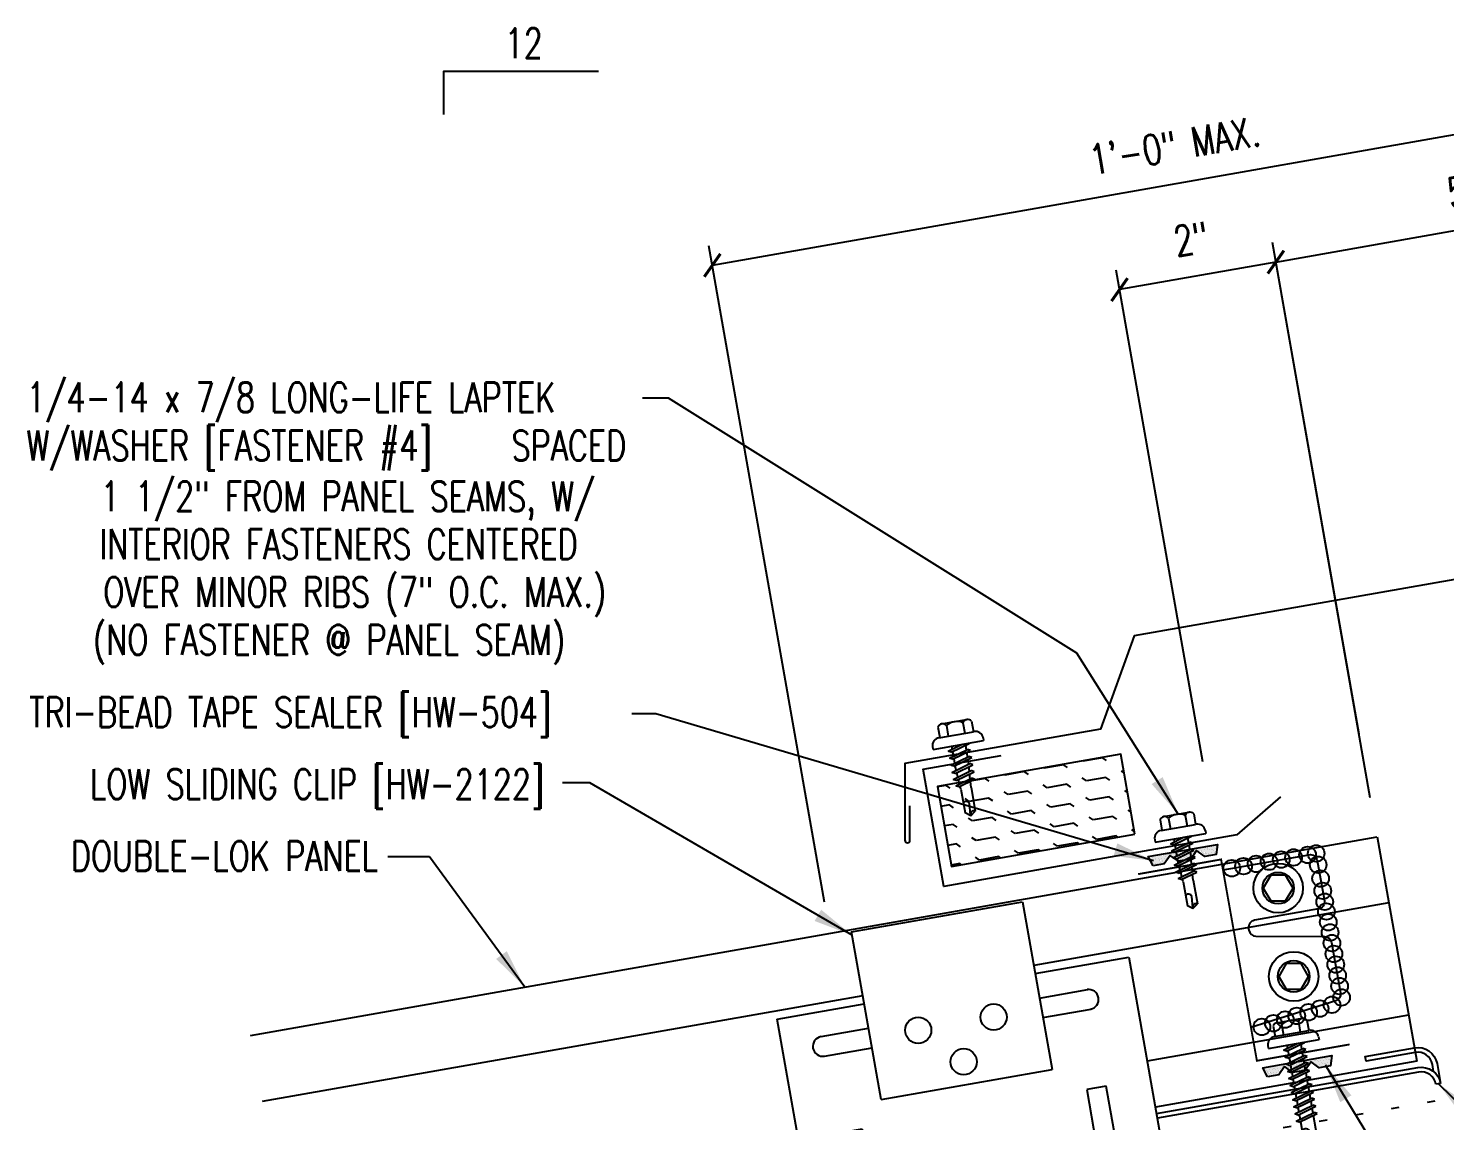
# Model space of a CAD drawing. Extents: x 0.5 to 45.3, y 10.2 to 35.8.
# Drawn here: x 0.45 to 18.3, y 22.07 to 35.84 of the extents above; entities that cross this region are included whole.
import ezdxf
from ezdxf.enums import TextEntityAlignment as Align

# ---------------------------------------------------------------- set-up
doc = ezdxf.new("R2010")
doc.units = 0
doc.header["$LTSCALE"] = 4
doc.header["$MEASUREMENT"] = 0
doc.linetypes.add('ACAD_ISO07W100', pattern=[3, 0, -3])
doc.layers.get('0').update_dxf_attribs({"linetype": 'CONTINUOUS'})
doc.layers.get('DEFPOINTS').update_dxf_attribs({"linetype": 'CONTINUOUS'})
for name, color, linetype in [('CLIP', 5, 'CONTINUOUS'), ('CLO', 3, 'CONTINUOUS'), ('DIM', 2, 'CONTINUOUS'), ('FASTENER', 9, 'CONTINUOUS'), ('HATCH', 8, 'CONTINUOUS'), ('MARK', 1, 'CONTINUOUS'), ('PANEL', 11, 'CONTINUOUS'), ('STLA', 10, 'CONTINUOUS'), ('TAPE', 8, 'CONTINUOUS'), ('TEXT', 2, 'CONTINUOUS'), ('THERMAL', 8, 'CONTINUOUS'), ('TRIM', 6, 'CONTINUOUS')]:
    doc.layers.add(name, color=color, linetype=linetype)
doc.styles.add('TEXT1', font='ROMANS.shx', dxfattribs={"width": 0.75, "height": 0.375})
doc.dimstyles.new('DETAIL', dxfattribs={"dimscale": 4, "dimtxt": 0.09375, "dimasz": 0.0625, "dimexe": 0.0625, "dimexo": 0.125, "dimgap": 0.0625, "dimtad": 1, "dimdec": 4, "dimzin": 3, "dimdsep": 46, "dimlunit": 4, "dimtxsty": 'TEXT1', "dimblk": 'ARCHTICK', "dimcen": 0.0625, "dimclrd": 7, "dimclre": 7, "dimclrt": 2, "dimadec": 0, "dimazin": 0, "dimtfac": 0.59375, "dimtdec": 4, "dimtmove": 0, "dimatfit": 3, "dimfxl": 0, "dimfrac": 2, "dimtolj": 1, "dimtzin": 3, "dimarcsym": 0})
doc.dimstyles.new('DETAIL$7', dxfattribs={"dimscale": 4, "dimtxt": 0.09375, "dimasz": 0.125, "dimexe": 0.0625, "dimexo": 0.125, "dimgap": 0.0625, "dimtad": 1, "dimdec": 4, "dimzin": 3, "dimdsep": 46, "dimlunit": 4, "dimtxsty": 'TEXT1', "dimblk": 'ARCHTICK', "dimcen": 0.0625, "dimclrd": 7, "dimclre": 7, "dimclrt": 2, "dimadec": 0, "dimazin": 0, "dimtfac": 1, "dimtdec": 4, "dimtmove": 0, "dimatfit": 3, "dimfxl": 0, "dimfrac": 2, "dimtolj": 1, "dimtzin": 3, "dimarcsym": 0})

# ---------------------------------------------------------------- blocks, each defined once
blk = doc.blocks.new('_ArchTick')
at = {"color": 0, "linetype": 'ByBlock', "const_width": 0.15}
blk.add_lwpolyline([(-0.5, -0.5), (0.5, 0.5)], dxfattribs=at)
blk = doc.blocks.new('*D7')
at = {"layer": 'DEFPOINTS', "color": 0}
for p in [(14.204, 32.546), (17.309, 26.452), (15.34, 26.105)]:
    blk.add_point(p, dxfattribs=at)
at = {"layer": 'DIM', "color": 7, "lineweight": -2}
for p, q in [((17.222, 26.944), (16.13, 33.139)), ((16.174, 32.893), (14.204, 32.546)), ((15.253, 26.597), (14.161, 32.792))]:
    blk.add_line(p, q, dxfattribs=at)
at = {"layer": 'DIM', "color": 7, "lineweight": -2, "xscale": 0.25, "yscale": 0.25, "zscale": 0.25}
for p, rotation in [((16.174, 32.893), 9.999999999999886), ((14.204, 32.546), 189.9999999999999)]:
    blk.add_blockref('_ArchTick', p, dxfattribs=dict(at, rotation=rotation))
at = {"layer": 'DIM', "color": 2, "insert": (15.107, 33.185), "char_height": 0.375, "attachment_point": 5, "rotation": 10, "style": 'TEXT1'}
blk.add_mtext('\\A1;2"', dxfattribs=at)
blk = doc.blocks.new('*D5')
at = {"layer": 'DEFPOINTS', "color": 0}
for p in [(20.89, 34.937), (10.574, 24.336), (22.804, 24.086)]:
    blk.add_point(p, dxfattribs=at)
at = {"layer": 'DIM', "color": 7, "lineweight": -2}
for p, q in [((22.717, 24.578), (20.847, 35.183)), ((9.073, 32.853), (20.89, 34.937)), ((10.488, 24.829), (9.029, 33.099))]:
    blk.add_line(p, q, dxfattribs=at)
at = {"layer": 'DIM', "color": 7, "lineweight": -2, "xscale": 0.25, "yscale": 0.25, "zscale": 0.25}
for p, rotation in [((20.89, 34.937), 10), ((9.073, 32.853), 190)]:
    blk.add_blockref('_ArchTick', p, dxfattribs=dict(at, rotation=rotation))
at = {"layer": 'DIM', "color": 2, "insert": (14.899, 34.361), "char_height": 0.375, "attachment_point": 5, "rotation": 10, "style": 'TEXT1'}
blk.add_mtext('\\A1;1\'-0" MAX.', dxfattribs=at)
blk = doc.blocks.new('*D6')
at = {"layer": 'DEFPOINTS', "color": 0}
for p in [(21.098, 33.761), (17.451, 25.651), (22.958, 23.208)]:
    blk.add_point(p, dxfattribs=at)
at = {"layer": 'DIM', "color": 7, "lineweight": -2}
for p, q in [((22.872, 23.7), (21.054, 34.008)), ((16.174, 32.893), (21.098, 33.761)), ((17.364, 26.143), (16.13, 33.139))]:
    blk.add_line(p, q, dxfattribs=at)
at = {"layer": 'DIM', "color": 7, "lineweight": -2, "xscale": 0.25, "yscale": 0.25, "zscale": 0.25}
for p, rotation in [((21.098, 33.761), 10), ((16.174, 32.893), 190)]:
    blk.add_blockref('_ArchTick', p, dxfattribs=dict(at, rotation=rotation))
at = {"layer": 'DIM', "color": 2, "insert": (18.553, 33.793), "char_height": 0.375, "attachment_point": 5, "rotation": 10, "style": 'TEXT1'}
blk.add_mtext('\\A1;5"', dxfattribs=at)
blk = doc.blocks.new('A$C40D92978')
at = {"layer": 'CLO', "const_width": 0.0239}
blk.add_lwpolyline([(2.668, 0.22), (1.499, 0.014), (1.048, 2.551), (0.002, 2.366)], dxfattribs=at)
at = {"layer": 'CLO'}
blk.add_lwpolyline([(1.074, 2.419), (2.155, 2.61, -0.414214), (2.26, 2.537), (2.349, 2.031, -0.414214), (2.276, 1.927), (1.468, 1.784, 0.414214), (1.395, 1.68), (1.399, 1.658, 0.362577), (1.487, 1.584), (2.353, 1.579, -0.362577), (2.441, 1.505), (2.554, 0.869, -0.377256), (2.492, 0.768), (1.424, 0.435)], format="xyb", dxfattribs=at)
blk = doc.blocks.new('*X9')
at = {"color": 0}
for p, q in [((-0.434, 0.135), (-0.434, 0.135)), ((-0.434, 0.123), (-0.434, 0.123)), ((-0.422, 0.141), (-0.422, 0.141)), ((-0.422, 0.129), (-0.422, 0.129)), ((-0.422, 0.117), (-0.422, 0.117)), ((-0.422, 0.105), (-0.422, 0.105)), ((-0.422, 0.094), (-0.422, 0.094)), ((-0.422, 0.082), (-0.422, 0.082)), ((-0.41, 0.135), (-0.41, 0.135)), ((-0.41, 0.123), (-0.41, 0.123)), ((-0.41, 0.111), (-0.41, 0.111)), ((-0.41, 0.1), (-0.41, 0.1)), ((-0.41, 0.088), (-0.41, 0.088)), ((-0.41, 0.076), (-0.41, 0.076)), ((-0.41, 0.064), (-0.41, 0.064)), ((-0.41, 0.053), (-0.41, 0.053)), ((-0.41, 0.041), (-0.41, 0.041)), ((-0.398, 0.141), (-0.398, 0.141)), ((-0.398, 0.129), (-0.398, 0.129)), ((-0.398, 0.117), (-0.398, 0.117)), ((-0.398, 0.105), (-0.398, 0.105)), ((-0.398, 0.094), (-0.398, 0.094)), ((-0.398, 0.082), (-0.398, 0.082)), ((-0.398, 0.07), (-0.398, 0.07)), ((-0.398, 0.059), (-0.398, 0.059)), ((-0.398, 0.047), (-0.398, 0.047)), ((-0.398, 0.035), (-0.398, 0.035)), ((-0.398, 0.023), (-0.398, 0.023)), ((-0.387, 0.135), (-0.387, 0.135)), ((-0.387, 0.123), (-0.387, 0.123)), ((-0.387, 0.111), (-0.387, 0.111)), ((-0.387, 0.1), (-0.387, 0.1)), ((-0.387, 0.088), (-0.387, 0.088)), ((-0.387, 0.076), (-0.387, 0.076)), ((-0.387, 0.064), (-0.387, 0.064)), ((-0.387, 0.053), (-0.387, 0.053)), ((-0.387, 0.041), (-0.387, 0.041)), ((-0.387, 0.029), (-0.387, 0.029)), ((-0.375, 0.141), (-0.375, 0.141)), ((-0.375, 0.129), (-0.375, 0.129)), ((-0.375, 0.117), (-0.375, 0.117)), ((-0.375, 0.105), (-0.375, 0.105)), ((-0.375, 0.094), (-0.375, 0.094)), ((-0.375, 0.082), (-0.375, 0.082)), ((-0.375, 0.07), (-0.375, 0.07)), ((-0.375, 0.059), (-0.375, 0.059)), ((-0.375, 0.047), (-0.375, 0.047)), ((-0.375, 0.035), (-0.375, 0.035)), ((-0.375, 0.023), (-0.375, 0.023)), ((-0.363, 0.135), (-0.363, 0.135)), ((-0.363, 0.123), (-0.363, 0.123)), ((-0.363, 0.111), (-0.363, 0.111)), ((-0.363, 0.1), (-0.363, 0.1)), ((-0.363, 0.088), (-0.363, 0.088)), ((-0.363, 0.076), (-0.363, 0.076)), ((-0.363, 0.064), (-0.363, 0.064)), ((-0.363, 0.053), (-0.363, 0.053)), ((-0.363, 0.041), (-0.363, 0.041)), ((-0.363, 0.029), (-0.363, 0.029)), ((-0.352, 0.141), (-0.352, 0.141)), ((-0.352, 0.129), (-0.352, 0.129)), ((-0.352, 0.117), (-0.352, 0.117)), ((-0.352, 0.105), (-0.352, 0.105)), ((-0.352, 0.094), (-0.352, 0.094)), ((-0.352, 0.082), (-0.352, 0.082)), ((-0.352, 0.07), (-0.352, 0.07)), ((-0.352, 0.059), (-0.352, 0.059)), ((-0.352, 0.047), (-0.352, 0.047)), ((-0.352, 0.035), (-0.352, 0.035)), ((-0.352, 0.023), (-0.352, 0.023)), ((-0.34, 0.135), (-0.34, 0.135)), ((-0.34, 0.123), (-0.34, 0.123)), ((-0.34, 0.111), (-0.34, 0.111)), ((-0.34, 0.1), (-0.34, 0.1)), ((-0.34, 0.088), (-0.34, 0.088)), ((-0.34, 0.076), (-0.34, 0.076)), ((-0.34, 0.064), (-0.34, 0.064)), ((-0.34, 0.053), (-0.34, 0.053)), ((-0.34, 0.041), (-0.34, 0.041)), ((-0.34, 0.029), (-0.34, 0.029)), ((-0.328, 0.141), (-0.328, 0.141)), ((-0.328, 0.129), (-0.328, 0.129)), ((-0.328, 0.117), (-0.328, 0.117)), ((-0.328, 0.105), (-0.328, 0.105)), ((-0.328, 0.094), (-0.328, 0.094)), ((-0.328, 0.082), (-0.328, 0.082)), ((-0.328, 0.07), (-0.328, 0.07)), ((-0.328, 0.059), (-0.328, 0.059)), ((-0.328, 0.047), (-0.328, 0.047)), ((-0.328, 0.035), (-0.328, 0.035)), ((-0.328, 0.023), (-0.328, 0.023)), ((-0.316, 0.135), (-0.316, 0.135)), ((-0.316, 0.123), (-0.316, 0.123)), ((-0.316, 0.111), (-0.316, 0.111)), ((-0.316, 0.1), (-0.316, 0.1)), ((-0.316, 0.088), (-0.316, 0.088)), ((-0.316, 0.076), (-0.316, 0.076)), ((-0.316, 0.064), (-0.316, 0.064)), ((-0.316, 0.053), (-0.316, 0.053)), ((-0.316, 0.041), (-0.316, 0.041)), ((-0.316, 0.029), (-0.316, 0.029)), ((-0.305, 0.141), (-0.305, 0.141)), ((-0.305, 0.129), (-0.305, 0.129)), ((-0.305, 0.117), (-0.305, 0.117)), ((-0.305, 0.105), (-0.305, 0.105)), ((-0.305, 0.094), (-0.305, 0.094)), ((-0.305, 0.082), (-0.305, 0.082)), ((-0.305, 0.07), (-0.305, 0.07)), ((-0.305, 0.059), (-0.305, 0.059)), ((-0.305, 0.047), (-0.305, 0.047)), ((-0.305, 0.035), (-0.305, 0.035)), ((-0.305, 0.023), (-0.305, 0.023)), ((-0.293, 0.135), (-0.293, 0.135)), ((-0.293, 0.123), (-0.293, 0.123)), ((-0.293, 0.111), (-0.293, 0.111)), ((-0.293, 0.1), (-0.293, 0.1)), ((-0.293, 0.088), (-0.293, 0.088)), ((-0.293, 0.076), (-0.293, 0.076)), ((-0.293, 0.064), (-0.293, 0.064)), ((-0.293, 0.053), (-0.293, 0.053)), ((-0.293, 0.041), (-0.293, 0.041)), ((-0.293, 0.029), (-0.293, 0.029)), ((-0.281, 0.141), (-0.281, 0.141)), ((-0.281, 0.129), (-0.281, 0.129)), ((-0.281, 0.117), (-0.281, 0.117)), ((-0.281, 0.105), (-0.281, 0.105)), ((-0.281, 0.094), (-0.281, 0.094)), ((-0.281, 0.082), (-0.281, 0.082)), ((-0.281, 0.07), (-0.281, 0.07)), ((-0.281, 0.059), (-0.281, 0.059)), ((-0.281, 0.047), (-0.281, 0.047)), ((-0.281, 0.035), (-0.281, 0.035)), ((-0.281, 0.023), (-0.281, 0.023)), ((-0.27, 0.135), (-0.27, 0.135)), ((-0.27, 0.123), (-0.27, 0.123)), ((-0.27, 0.111), (-0.27, 0.111)), ((-0.27, 0.1), (-0.27, 0.1)), ((-0.27, 0.088), (-0.27, 0.088)), ((-0.27, 0.076), (-0.27, 0.076)), ((-0.27, 0.064), (-0.27, 0.064)), ((-0.27, 0.053), (-0.27, 0.053)), ((-0.27, 0.041), (-0.27, 0.041)), ((-0.27, 0.029), (-0.27, 0.029)), ((-0.258, 0.141), (-0.258, 0.141)), ((-0.258, 0.129), (-0.258, 0.129)), ((-0.258, 0.117), (-0.258, 0.117)), ((-0.258, 0.105), (-0.258, 0.105)), ((-0.258, 0.094), (-0.258, 0.094)), ((-0.258, 0.082), (-0.258, 0.082)), ((-0.258, 0.07), (-0.258, 0.07)), ((-0.258, 0.059), (-0.258, 0.059)), ((-0.258, 0.047), (-0.258, 0.047)), ((-0.258, 0.035), (-0.258, 0.035)), ((-0.258, 0.023), (-0.258, 0.023)), ((-0.246, 0.135), (-0.246, 0.135)), ((-0.246, 0.123), (-0.246, 0.123)), ((-0.246, 0.111), (-0.246, 0.111)), ((-0.246, 0.1), (-0.246, 0.1)), ((-0.246, 0.088), (-0.246, 0.088)), ((-0.246, 0.076), (-0.246, 0.076)), ((-0.246, 0.064), (-0.246, 0.064)), ((-0.246, 0.053), (-0.246, 0.053)), ((-0.246, 0.041), (-0.246, 0.041)), ((-0.234, 0.141), (-0.234, 0.141)), ((-0.234, 0.129), (-0.234, 0.129)), ((-0.234, 0.117), (-0.234, 0.117)), ((-0.234, 0.105), (-0.234, 0.105)), ((-0.234, 0.094), (-0.234, 0.094)), ((-0.234, 0.082), (-0.234, 0.082)), ((-0.234, 0.07), (-0.234, 0.07)), ((-0.234, 0.059), (-0.234, 0.059)), ((-0.234, 0.047), (-0.234, 0.047)), ((-0.223, 0.135), (-0.223, 0.135)), ((-0.223, 0.123), (-0.223, 0.123)), ((-0.223, 0.111), (-0.223, 0.111)), ((-0.223, 0.1), (-0.223, 0.1)), ((-0.223, 0.088), (-0.223, 0.088)), ((-0.223, 0.076), (-0.223, 0.076)), ((-0.223, 0.064), (-0.223, 0.064)), ((-0.211, 0.141), (-0.211, 0.141)), ((-0.211, 0.129), (-0.211, 0.129)), ((-0.211, 0.117), (-0.211, 0.117)), ((-0.211, 0.105), (-0.211, 0.105)), ((-0.211, 0.094), (-0.211, 0.094)), ((-0.211, 0.082), (-0.211, 0.082)), ((-0.211, 0.07), (-0.211, 0.07)), ((-0.199, 0.135), (-0.199, 0.135)), ((-0.199, 0.123), (-0.199, 0.123)), ((-0.199, 0.111), (-0.199, 0.111)), ((-0.199, 0.1), (-0.199, 0.1)), ((-0.199, 0.088), (-0.199, 0.088)), ((-0.188, 0.141), (-0.188, 0.141)), ((-0.188, 0.129), (-0.188, 0.129)), ((-0.188, 0.117), (-0.188, 0.117)), ((-0.188, 0.105), (-0.188, 0.105)), ((-0.188, 0.094), (-0.188, 0.094)), ((-0.176, 0.135), (-0.176, 0.135)), ((-0.176, 0.123), (-0.176, 0.123)), ((-0.176, 0.111), (-0.176, 0.111)), ((-0.164, 0.141), (-0.164, 0.141)), ((-0.164, 0.129), (-0.164, 0.129)), ((-0.164, 0.117), (-0.164, 0.117)), ((-0.164, 0.105), (-0.164, 0.105)), ((-0.152, 0.135), (-0.152, 0.135)), ((-0.152, 0.123), (-0.152, 0.123)), ((-0.152, 0.111), (-0.152, 0.111)), ((-0.152, 0.1), (-0.152, 0.1)), ((-0.141, 0.141), (-0.141, 0.141)), ((-0.141, 0.129), (-0.141, 0.129)), ((-0.141, 0.117), (-0.141, 0.117)), ((-0.141, 0.105), (-0.141, 0.105)), ((-0.141, 0.094), (-0.141, 0.094)), ((-0.141, 0.082), (-0.141, 0.082)), ((-0.129, 0.135), (-0.129, 0.135)), ((-0.129, 0.123), (-0.129, 0.123)), ((-0.129, 0.111), (-0.129, 0.111)), ((-0.129, 0.1), (-0.129, 0.1)), ((-0.129, 0.088), (-0.129, 0.088)), ((-0.129, 0.076), (-0.129, 0.076)), ((-0.117, 0.141), (-0.117, 0.141)), ((-0.117, 0.129), (-0.117, 0.129)), ((-0.117, 0.117), (-0.117, 0.117)), ((-0.117, 0.105), (-0.117, 0.105)), ((-0.117, 0.094), (-0.117, 0.094)), ((-0.117, 0.082), (-0.117, 0.082)), ((-0.117, 0.07), (-0.117, 0.07)), ((-0.117, 0.059), (-0.117, 0.059)), ((-0.105, 0.135), (-0.105, 0.135)), ((-0.105, 0.123), (-0.105, 0.123)), ((-0.105, 0.111), (-0.105, 0.111)), ((-0.105, 0.1), (-0.105, 0.1)), ((-0.105, 0.088), (-0.105, 0.088)), ((-0.105, 0.076), (-0.105, 0.076)), ((-0.105, 0.064), (-0.105, 0.064)), ((-0.105, 0.053), (-0.105, 0.053)), ((-0.094, 0.141), (-0.094, 0.141)), ((-0.094, 0.129), (-0.094, 0.129)), ((-0.094, 0.117), (-0.094, 0.117)), ((-0.094, 0.105), (-0.094, 0.105)), ((-0.094, 0.094), (-0.094, 0.094)), ((-0.094, 0.082), (-0.094, 0.082)), ((-0.094, 0.07), (-0.094, 0.07)), ((-0.094, 0.059), (-0.094, 0.059)), ((-0.094, 0.047), (-0.094, 0.047)), ((-0.094, 0.035), (-0.094, 0.035)), ((-0.082, 0.135), (-0.082, 0.135)), ((-0.082, 0.123), (-0.082, 0.123)), ((-0.082, 0.111), (-0.082, 0.111)), ((-0.082, 0.1), (-0.082, 0.1)), ((-0.082, 0.088), (-0.082, 0.088)), ((-0.082, 0.076), (-0.082, 0.076)), ((-0.082, 0.064), (-0.082, 0.064)), ((-0.082, 0.053), (-0.082, 0.053)), ((-0.082, 0.041), (-0.082, 0.041)), ((-0.082, 0.029), (-0.082, 0.029)), ((-0.07, 0.141), (-0.07, 0.141)), ((-0.07, 0.129), (-0.07, 0.129)), ((-0.07, 0.117), (-0.07, 0.117)), ((-0.07, 0.105), (-0.07, 0.105)), ((-0.07, 0.094), (-0.07, 0.094)), ((-0.07, 0.082), (-0.07, 0.082)), ((-0.07, 0.07), (-0.07, 0.07)), ((-0.07, 0.059), (-0.07, 0.059)), ((-0.07, 0.047), (-0.07, 0.047)), ((-0.07, 0.035), (-0.07, 0.035)), ((-0.07, 0.023), (-0.07, 0.023)), ((-0.059, 0.135), (-0.059, 0.135)), ((-0.059, 0.123), (-0.059, 0.123)), ((-0.059, 0.111), (-0.059, 0.111)), ((-0.059, 0.1), (-0.059, 0.1)), ((-0.059, 0.088), (-0.059, 0.088)), ((-0.059, 0.076), (-0.059, 0.076)), ((-0.059, 0.064), (-0.059, 0.064)), ((-0.059, 0.053), (-0.059, 0.053)), ((-0.059, 0.041), (-0.059, 0.041)), ((-0.059, 0.029), (-0.059, 0.029)), ((-0.047, 0.141), (-0.047, 0.141)), ((-0.047, 0.129), (-0.047, 0.129)), ((-0.047, 0.117), (-0.047, 0.117)), ((-0.047, 0.105), (-0.047, 0.105)), ((-0.047, 0.094), (-0.047, 0.094)), ((-0.047, 0.082), (-0.047, 0.082)), ((-0.047, 0.07), (-0.047, 0.07)), ((-0.047, 0.059), (-0.047, 0.059)), ((-0.047, 0.047), (-0.047, 0.047)), ((-0.047, 0.035), (-0.047, 0.035)), ((-0.047, 0.023), (-0.047, 0.023)), ((-0.035, 0.135), (-0.035, 0.135)), ((-0.035, 0.123), (-0.035, 0.123)), ((-0.035, 0.111), (-0.035, 0.111)), ((-0.035, 0.1), (-0.035, 0.1)), ((-0.035, 0.088), (-0.035, 0.088)), ((-0.035, 0.076), (-0.035, 0.076)), ((-0.035, 0.064), (-0.035, 0.064)), ((-0.035, 0.053), (-0.035, 0.053)), ((-0.035, 0.041), (-0.035, 0.041)), ((-0.035, 0.029), (-0.035, 0.029)), ((-0.023, 0.141), (-0.023, 0.141)), ((-0.023, 0.129), (-0.023, 0.129)), ((-0.023, 0.117), (-0.023, 0.117)), ((-0.023, 0.105), (-0.023, 0.105)), ((-0.023, 0.094), (-0.023, 0.094)), ((-0.023, 0.082), (-0.023, 0.082)), ((-0.023, 0.07), (-0.023, 0.07)), ((-0.023, 0.059), (-0.023, 0.059)), ((-0.023, 0.047), (-0.023, 0.047)), ((-0.023, 0.035), (-0.023, 0.035)), ((-0.023, 0.023), (-0.023, 0.023)), ((-0.012, 0.135), (-0.012, 0.135)), ((-0.012, 0.123), (-0.012, 0.123)), ((-0.012, 0.111), (-0.012, 0.111)), ((-0.012, 0.1), (-0.012, 0.1)), ((-0.012, 0.088), (-0.012, 0.088)), ((-0.012, 0.076), (-0.012, 0.076)), ((-0.012, 0.064), (-0.012, 0.064)), ((-0.012, 0.053), (-0.012, 0.053)), ((-0.012, 0.041), (-0.012, 0.041)), ((-0.012, 0.029), (-0.012, 0.029)), ((0, 0.141), (0, 0.141)), ((0, 0.129), (0, 0.129)), ((0, 0.117), (0, 0.117)), ((0, 0.105), (0, 0.105)), ((0, 0.094), (0, 0.094)), ((0, 0.082), (0, 0.082)), ((0, 0.07), (0, 0.07)), ((0, 0.059), (0, 0.059)), ((0, 0.047), (0, 0.047)), ((0, 0.035), (0, 0.035)), ((0, 0.023), (0, 0.023)), ((0.012, 0.135), (0.012, 0.135)), ((0.012, 0.123), (0.012, 0.123)), ((0.012, 0.111), (0.012, 0.111)), ((0.012, 0.1), (0.012, 0.1)), ((0.012, 0.088), (0.012, 0.088)), ((0.012, 0.076), (0.012, 0.076)), ((0.012, 0.064), (0.012, 0.064)), ((0.012, 0.053), (0.012, 0.053)), ((0.012, 0.041), (0.012, 0.041)), ((0.012, 0.029), (0.012, 0.029)), ((0.023, 0.141), (0.023, 0.141)), ((0.023, 0.129), (0.023, 0.129)), ((0.023, 0.117), (0.023, 0.117)), ((0.023, 0.105), (0.023, 0.105)), ((0.023, 0.094), (0.023, 0.094)), ((0.023, 0.082), (0.023, 0.082)), ((0.023, 0.07), (0.023, 0.07)), ((0.023, 0.059), (0.023, 0.059)), ((0.023, 0.047), (0.023, 0.047)), ((0.023, 0.035), (0.023, 0.035)), ((0.023, 0.023), (0.023, 0.023)), ((0.035, 0.135), (0.035, 0.135)), ((0.035, 0.123), (0.035, 0.123)), ((0.035, 0.111), (0.035, 0.111)), ((0.035, 0.1), (0.035, 0.1)), ((0.035, 0.088), (0.035, 0.088)), ((0.035, 0.076), (0.035, 0.076)), ((0.035, 0.064), (0.035, 0.064)), ((0.035, 0.053), (0.035, 0.053)), ((0.035, 0.041), (0.035, 0.041)), ((0.035, 0.029), (0.035, 0.029)), ((0.047, 0.141), (0.047, 0.141)), ((0.047, 0.129), (0.047, 0.129)), ((0.047, 0.117), (0.047, 0.117)), ((0.047, 0.105), (0.047, 0.105)), ((0.047, 0.094), (0.047, 0.094)), ((0.047, 0.082), (0.047, 0.082)), ((0.047, 0.07), (0.047, 0.07)), ((0.047, 0.059), (0.047, 0.059)), ((0.047, 0.047), (0.047, 0.047)), ((0.047, 0.035), (0.047, 0.035)), ((0.047, 0.023), (0.047, 0.023)), ((0.059, 0.135), (0.059, 0.135)), ((0.059, 0.123), (0.059, 0.123)), ((0.059, 0.111), (0.059, 0.111)), ((0.059, 0.1), (0.059, 0.1)), ((0.059, 0.088), (0.059, 0.088)), ((0.059, 0.076), (0.059, 0.076)), ((0.059, 0.064), (0.059, 0.064)), ((0.059, 0.053), (0.059, 0.053)), ((0.059, 0.041), (0.059, 0.041)), ((0.059, 0.029), (0.059, 0.029)), ((0.07, 0.141), (0.07, 0.141)), ((0.07, 0.129), (0.07, 0.129)), ((0.07, 0.117), (0.07, 0.117)), ((0.07, 0.105), (0.07, 0.105)), ((0.07, 0.094), (0.07, 0.094)), ((0.07, 0.082), (0.07, 0.082)), ((0.07, 0.07), (0.07, 0.07)), ((0.07, 0.059), (0.07, 0.059)), ((0.07, 0.047), (0.07, 0.047)), ((0.07, 0.035), (0.07, 0.035)), ((0.07, 0.023), (0.07, 0.023)), ((0.082, 0.135), (0.082, 0.135)), ((0.082, 0.123), (0.082, 0.123)), ((0.082, 0.111), (0.082, 0.111)), ((0.082, 0.1), (0.082, 0.1)), ((0.082, 0.088), (0.082, 0.088)), ((0.082, 0.076), (0.082, 0.076)), ((0.082, 0.064), (0.082, 0.064)), ((0.082, 0.053), (0.082, 0.053)), ((0.082, 0.041), (0.082, 0.041)), ((0.082, 0.029), (0.082, 0.029)), ((0.094, 0.141), (0.094, 0.141)), ((0.094, 0.129), (0.094, 0.129)), ((0.094, 0.117), (0.094, 0.117)), ((0.094, 0.105), (0.094, 0.105)), ((0.094, 0.094), (0.094, 0.094)), ((0.094, 0.082), (0.094, 0.082)), ((0.094, 0.07), (0.094, 0.07)), ((0.094, 0.059), (0.094, 0.059)), ((0.094, 0.047), (0.094, 0.047)), ((0.094, 0.035), (0.094, 0.035)), ((0.105, 0.135), (0.105, 0.135)), ((0.105, 0.123), (0.105, 0.123)), ((0.105, 0.111), (0.105, 0.111)), ((0.105, 0.1), (0.105, 0.1)), ((0.105, 0.088), (0.105, 0.088)), ((0.105, 0.076), (0.105, 0.076)), ((0.105, 0.064), (0.105, 0.064)), ((0.105, 0.053), (0.105, 0.053)), ((0.117, 0.141), (0.117, 0.141)), ((0.117, 0.129), (0.117, 0.129)), ((0.117, 0.117), (0.117, 0.117)), ((0.117, 0.105), (0.117, 0.105)), ((0.117, 0.094), (0.117, 0.094)), ((0.117, 0.082), (0.117, 0.082)), ((0.117, 0.07), (0.117, 0.07)), ((0.117, 0.059), (0.117, 0.059)), ((0.129, 0.135), (0.129, 0.135)), ((0.129, 0.123), (0.129, 0.123)), ((0.129, 0.111), (0.129, 0.111)), ((0.129, 0.1), (0.129, 0.1)), ((0.129, 0.088), (0.129, 0.088)), ((0.129, 0.076), (0.129, 0.076)), ((0.141, 0.141), (0.141, 0.141)), ((0.141, 0.129), (0.141, 0.129)), ((0.141, 0.117), (0.141, 0.117)), ((0.141, 0.105), (0.141, 0.105)), ((0.141, 0.094), (0.141, 0.094)), ((0.141, 0.082), (0.141, 0.082)), ((0.152, 0.135), (0.152, 0.135)), ((0.152, 0.123), (0.152, 0.123)), ((0.152, 0.111), (0.152, 0.111)), ((0.152, 0.1), (0.152, 0.1)), ((0.164, 0.141), (0.164, 0.141)), ((0.164, 0.129), (0.164, 0.129)), ((0.164, 0.117), (0.164, 0.117)), ((0.164, 0.105), (0.164, 0.105)), ((0.176, 0.135), (0.176, 0.135)), ((0.176, 0.123), (0.176, 0.123)), ((0.176, 0.111), (0.176, 0.111)), ((0.188, 0.141), (0.188, 0.141)), ((0.188, 0.129), (0.188, 0.129)), ((0.188, 0.117), (0.188, 0.117)), ((0.188, 0.105), (0.188, 0.105)), ((0.188, 0.094), (0.188, 0.094)), ((0.199, 0.135), (0.199, 0.135)), ((0.199, 0.123), (0.199, 0.123)), ((0.199, 0.111), (0.199, 0.111)), ((0.199, 0.1), (0.199, 0.1)), ((0.199, 0.088), (0.199, 0.088)), ((0.211, 0.141), (0.211, 0.141)), ((0.211, 0.129), (0.211, 0.129)), ((0.211, 0.117), (0.211, 0.117)), ((0.211, 0.105), (0.211, 0.105)), ((0.211, 0.094), (0.211, 0.094)), ((0.211, 0.082), (0.211, 0.082)), ((0.211, 0.07), (0.211, 0.07)), ((0.223, 0.135), (0.223, 0.135)), ((0.223, 0.123), (0.223, 0.123)), ((0.223, 0.111), (0.223, 0.111)), ((0.223, 0.1), (0.223, 0.1)), ((0.223, 0.088), (0.223, 0.088)), ((0.223, 0.076), (0.223, 0.076)), ((0.223, 0.064), (0.223, 0.064)), ((0.234, 0.141), (0.234, 0.141)), ((0.234, 0.129), (0.234, 0.129)), ((0.234, 0.117), (0.234, 0.117)), ((0.234, 0.105), (0.234, 0.105)), ((0.234, 0.094), (0.234, 0.094)), ((0.234, 0.082), (0.234, 0.082)), ((0.234, 0.07), (0.234, 0.07)), ((0.234, 0.059), (0.234, 0.059)), ((0.234, 0.047), (0.234, 0.047)), ((0.246, 0.135), (0.246, 0.135)), ((0.246, 0.123), (0.246, 0.123)), ((0.246, 0.111), (0.246, 0.111)), ((0.246, 0.1), (0.246, 0.1)), ((0.246, 0.088), (0.246, 0.088)), ((0.246, 0.076), (0.246, 0.076)), ((0.246, 0.064), (0.246, 0.064)), ((0.246, 0.053), (0.246, 0.053)), ((0.246, 0.041), (0.246, 0.041)), ((0.258, 0.141), (0.258, 0.141)), ((0.258, 0.129), (0.258, 0.129)), ((0.258, 0.117), (0.258, 0.117)), ((0.258, 0.105), (0.258, 0.105)), ((0.258, 0.094), (0.258, 0.094)), ((0.258, 0.082), (0.258, 0.082)), ((0.258, 0.07), (0.258, 0.07)), ((0.258, 0.059), (0.258, 0.059)), ((0.258, 0.047), (0.258, 0.047)), ((0.258, 0.035), (0.258, 0.035)), ((0.258, 0.023), (0.258, 0.023)), ((0.27, 0.135), (0.27, 0.135)), ((0.27, 0.123), (0.27, 0.123)), ((0.27, 0.111), (0.27, 0.111)), ((0.27, 0.1), (0.27, 0.1)), ((0.27, 0.088), (0.27, 0.088)), ((0.27, 0.076), (0.27, 0.076)), ((0.27, 0.064), (0.27, 0.064)), ((0.27, 0.053), (0.27, 0.053)), ((0.27, 0.041), (0.27, 0.041)), ((0.27, 0.029), (0.27, 0.029)), ((0.281, 0.141), (0.281, 0.141)), ((0.281, 0.129), (0.281, 0.129)), ((0.281, 0.117), (0.281, 0.117)), ((0.281, 0.105), (0.281, 0.105)), ((0.281, 0.094), (0.281, 0.094)), ((0.281, 0.082), (0.281, 0.082)), ((0.281, 0.07), (0.281, 0.07)), ((0.281, 0.059), (0.281, 0.059)), ((0.281, 0.047), (0.281, 0.047)), ((0.281, 0.035), (0.281, 0.035)), ((0.281, 0.023), (0.281, 0.023)), ((0.293, 0.135), (0.293, 0.135)), ((0.293, 0.123), (0.293, 0.123)), ((0.293, 0.111), (0.293, 0.111)), ((0.293, 0.1), (0.293, 0.1)), ((0.293, 0.088), (0.293, 0.088)), ((0.293, 0.076), (0.293, 0.076)), ((0.293, 0.064), (0.293, 0.064)), ((0.293, 0.053), (0.293, 0.053)), ((0.293, 0.041), (0.293, 0.041)), ((0.293, 0.029), (0.293, 0.029)), ((0.305, 0.141), (0.305, 0.141)), ((0.305, 0.129), (0.305, 0.129)), ((0.305, 0.117), (0.305, 0.117)), ((0.305, 0.105), (0.305, 0.105)), ((0.305, 0.094), (0.305, 0.094)), ((0.305, 0.082), (0.305, 0.082)), ((0.305, 0.07), (0.305, 0.07)), ((0.305, 0.059), (0.305, 0.059)), ((0.305, 0.047), (0.305, 0.047)), ((0.305, 0.035), (0.305, 0.035)), ((0.305, 0.023), (0.305, 0.023)), ((0.316, 0.135), (0.316, 0.135)), ((0.316, 0.123), (0.316, 0.123)), ((0.316, 0.111), (0.316, 0.111)), ((0.316, 0.1), (0.316, 0.1)), ((0.316, 0.088), (0.316, 0.088)), ((0.316, 0.076), (0.316, 0.076)), ((0.316, 0.064), (0.316, 0.064)), ((0.316, 0.053), (0.316, 0.053)), ((0.316, 0.041), (0.316, 0.041)), ((0.316, 0.029), (0.316, 0.029)), ((0.328, 0.141), (0.328, 0.141)), ((0.328, 0.129), (0.328, 0.129)), ((0.328, 0.117), (0.328, 0.117)), ((0.328, 0.105), (0.328, 0.105)), ((0.328, 0.094), (0.328, 0.094)), ((0.328, 0.082), (0.328, 0.082)), ((0.328, 0.07), (0.328, 0.07)), ((0.328, 0.059), (0.328, 0.059)), ((0.328, 0.047), (0.328, 0.047)), ((0.328, 0.035), (0.328, 0.035)), ((0.328, 0.023), (0.328, 0.023)), ((0.34, 0.135), (0.34, 0.135)), ((0.34, 0.123), (0.34, 0.123)), ((0.34, 0.111), (0.34, 0.111)), ((0.34, 0.1), (0.34, 0.1)), ((0.34, 0.088), (0.34, 0.088)), ((0.34, 0.076), (0.34, 0.076)), ((0.34, 0.064), (0.34, 0.064)), ((0.34, 0.053), (0.34, 0.053)), ((0.34, 0.041), (0.34, 0.041)), ((0.34, 0.029), (0.34, 0.029)), ((0.352, 0.141), (0.352, 0.141)), ((0.352, 0.129), (0.352, 0.129)), ((0.352, 0.117), (0.352, 0.117)), ((0.352, 0.105), (0.352, 0.105)), ((0.352, 0.094), (0.352, 0.094)), ((0.352, 0.082), (0.352, 0.082)), ((0.352, 0.07), (0.352, 0.07)), ((0.352, 0.059), (0.352, 0.059)), ((0.352, 0.047), (0.352, 0.047)), ((0.352, 0.035), (0.352, 0.035)), ((0.352, 0.023), (0.352, 0.023)), ((0.363, 0.135), (0.363, 0.135)), ((0.363, 0.123), (0.363, 0.123)), ((0.363, 0.111), (0.363, 0.111)), ((0.363, 0.1), (0.363, 0.1)), ((0.363, 0.088), (0.363, 0.088)), ((0.363, 0.076), (0.363, 0.076)), ((0.363, 0.064), (0.363, 0.064)), ((0.363, 0.053), (0.363, 0.053)), ((0.363, 0.041), (0.363, 0.041)), ((0.363, 0.029), (0.363, 0.029)), ((0.375, 0.141), (0.375, 0.141)), ((0.375, 0.129), (0.375, 0.129)), ((0.375, 0.117), (0.375, 0.117)), ((0.375, 0.105), (0.375, 0.105)), ((0.375, 0.094), (0.375, 0.094)), ((0.375, 0.082), (0.375, 0.082)), ((0.375, 0.07), (0.375, 0.07)), ((0.375, 0.059), (0.375, 0.059)), ((0.375, 0.047), (0.375, 0.047)), ((0.375, 0.035), (0.375, 0.035)), ((0.375, 0.023), (0.375, 0.023)), ((0.387, 0.135), (0.387, 0.135)), ((0.387, 0.123), (0.387, 0.123)), ((0.387, 0.111), (0.387, 0.111)), ((0.387, 0.1), (0.387, 0.1)), ((0.387, 0.088), (0.387, 0.088)), ((0.387, 0.076), (0.387, 0.076)), ((0.387, 0.064), (0.387, 0.064)), ((0.387, 0.053), (0.387, 0.053)), ((0.387, 0.041), (0.387, 0.041)), ((0.387, 0.029), (0.387, 0.029)), ((0.398, 0.141), (0.398, 0.141)), ((0.398, 0.129), (0.398, 0.129)), ((0.398, 0.117), (0.398, 0.117)), ((0.398, 0.105), (0.398, 0.105)), ((0.398, 0.094), (0.398, 0.094)), ((0.398, 0.082), (0.398, 0.082)), ((0.398, 0.07), (0.398, 0.07)), ((0.398, 0.059), (0.398, 0.059)), ((0.398, 0.047), (0.398, 0.047)), ((0.398, 0.035), (0.398, 0.035)), ((0.398, 0.023), (0.398, 0.023)), ((0.41, 0.135), (0.41, 0.135)), ((0.41, 0.123), (0.41, 0.123)), ((0.41, 0.111), (0.41, 0.111)), ((0.41, 0.1), (0.41, 0.1)), ((0.41, 0.088), (0.41, 0.088)), ((0.41, 0.076), (0.41, 0.076)), ((0.41, 0.064), (0.41, 0.064)), ((0.41, 0.053), (0.41, 0.053)), ((0.41, 0.041), (0.41, 0.041)), ((0.422, 0.141), (0.422, 0.141)), ((0.422, 0.129), (0.422, 0.129)), ((0.422, 0.117), (0.422, 0.117)), ((0.422, 0.105), (0.422, 0.105)), ((0.422, 0.094), (0.422, 0.094)), ((0.422, 0.082), (0.422, 0.082)), ((0.434, 0.135), (0.434, 0.135)), ((0.434, 0.123), (0.434, 0.123))]:
    blk.add_line(p, q, dxfattribs=at)
blk = doc.blocks.new('MB_DBTAP')
at = {"layer": 'TAPE', "color": 9}
blk.add_lwpolyline([(-0.403, 0.018), (-0.442, 0.141), (0.442, 0.141), (0.403, 0.018), (0.26, 0.018), (0.17, 0.109), (0.079, 0.018), (0, 0.018), (-0.079, 0.018), (-0.17, 0.109), (-0.26, 0.018)], close=True, dxfattribs=at)
at = {"layer": 'TAPE', "color": 251}
blk.add_blockref('*X9', (0, 0), dxfattribs=at)
blk = doc.blocks.new('FZ7')
at = {"layer": 'FASTENER'}
for p, q in [((-0.215, 0.305), (-0.215, 0.171)), ((-0.161, 0.337), (0.161, 0.337)), ((-0.107, 0.305), (-0.107, 0.171)), ((0.107, 0.305), (0.107, 0.171)), ((0.215, 0.305), (0.215, 0.171)), ((-0.324, 0.071), (-0.324, 0.037)), ((-0.324, 0.037), (0.324, 0.037)), ((-0.224, 0.171), (0.215, 0.171)), ((-0.139, -0.016), (0.046, 0.037)), ((-0.104, -0.036), (0.139, 0.033)), ((-0.086, 0.037), (-0.086, -0.001)), ((-0.086, 0.037), (0.086, 0.037)), ((0.086, 0.037), (0.133, 0.037)), ((0.086, 0.018), (0.086, -0.042)), ((0.139, 0.033), (0.133, 0.037)), ((0.324, 0.071), (0.324, 0.037)), ((-0.104, -0.036), (-0.139, -0.016)), ((-0.139, -0.107), (0.104, -0.038)), ((-0.104, -0.127), (-0.139, -0.107)), ((-0.139, -0.198), (0.104, -0.128)), ((-0.104, -0.127), (0.139, -0.058)), ((-0.104, -0.218), (0.139, -0.149)), ((-0.086, -0.031), (-0.086, -0.092)), ((-0.086, -0.122), (-0.086, -0.183)), ((0.086, -0.073), (0.086, -0.133)), ((0.086, -0.164), (0.086, -0.224)), ((0.139, -0.058), (0.104, -0.038)), ((0.139, -0.149), (0.104, -0.128)), ((-0.104, -0.218), (-0.139, -0.198)), ((-0.139, -0.289), (0.104, -0.219)), ((-0.104, -0.309), (-0.139, -0.289)), ((-0.139, -0.38), (0.104, -0.31)), ((-0.104, -0.309), (0.139, -0.239)), ((-0.104, -0.4), (0.139, -0.33)), ((-0.086, -0.213), (-0.086, -0.274)), ((-0.086, -0.304), (-0.086, -0.364)), ((0.086, -0.255), (0.086, -0.315)), ((0.086, -0.345), (0.086, -0.406)), ((0.139, -0.239), (0.104, -0.219)), ((0.139, -0.33), (0.104, -0.31)), ((-0.104, -0.4), (-0.139, -0.38)), ((-0.139, -0.47), (0.104, -0.401)), ((-0.104, -0.491), (-0.139, -0.47)), ((-0.139, -0.561), (0.104, -0.492)), ((-0.104, -0.491), (0.139, -0.421)), ((-0.104, -0.581), (0.139, -0.512)), ((-0.086, -0.395), (-0.086, -0.455)), ((-0.086, -0.486), (-0.086, -0.546)), ((0.086, -0.436), (0.086, -0.497)), ((0.086, -0.527), (0.086, -0.588)), ((0.139, -0.421), (0.104, -0.401)), ((0.139, -0.512), (0.104, -0.492)), ((-0.104, -0.581), (-0.139, -0.561)), ((-0.139, -0.652), (0.104, -0.583)), ((-0.104, -0.672), (-0.139, -0.652)), ((-0.139, -0.743), (0.104, -0.674)), ((-0.104, -0.672), (0.139, -0.603)), ((-0.104, -0.763), (0.139, -0.694)), ((-0.086, -0.577), (-0.086, -0.637)), ((-0.086, -0.667), (-0.086, -0.728)), ((0.086, -0.618), (0.086, -0.679)), ((0.086, -0.709), (0.086, -0.77)), ((0.139, -0.603), (0.104, -0.583)), ((0.139, -0.694), (0.104, -0.674)), ((-0.104, -0.763), (-0.139, -0.743)), ((-0.139, -0.834), (0.104, -0.765)), ((-0.104, -0.854), (-0.139, -0.834)), ((-0.139, -0.925), (0.104, -0.856)), ((-0.104, -0.854), (0.139, -0.785)), ((-0.104, -0.945), (0.139, -0.876)), ((-0.086, -0.758), (-0.086, -0.819)), ((-0.086, -0.849), (-0.086, -0.91)), ((0.086, -0.8), (0.086, -0.861)), ((0.086, -0.891), (0.086, -1.232)), ((0.139, -0.785), (0.104, -0.765)), ((0.139, -0.876), (0.104, -0.856)), ((-0.104, -0.945), (-0.139, -0.925)), ((-0.086, -0.94), (-0.086, -1.232)), ((0, -1.293), (-0.086, -1.232)), ((-0.002, -1.277), (0.014, -1.091)), ((0, -1.293), (0.086, -1.232))]:
    blk.add_line(p, q, dxfattribs=at)
for centre, radius, start, end in [((-0.161, 0.274), 0.0628, 29.8754, 150.1246), ((0, 0.141), 0.196, 56.9974, 123.0026), ((0.161, 0.274), 0.0628, 29.8754, 150.1246), ((-0.224, 0.071), 0.1, 90, 180), ((0.224, 0.071), 0.1, 0, 90), ((-0.046, -1.102), 0.0615, 11.1445, 130.906), ((0.054, -1.278), 0.0563, 55.4585, 194.8454)]:
    blk.add_arc(centre, radius, start, end, dxfattribs=at)
blk = doc.blocks.new('A$C53A16981')
at = {"layer": 'FASTENER', "rotation": 9.999999999999451}
blk.add_blockref('FZ7', (0.332, 1.273), dxfattribs=at)
blk = doc.blocks.new('MB_38W')
blk.add_lwpolyline([(-0.094, 0.162), (-0.188, 0), (-0.094, -0.162), (0.094, -0.162), (0.188, 0), (0.094, 0.162)], close=True)
for radius in [0.312, 0.199]:
    blk.add_circle((0, 0), radius)
blk = doc.blocks.new('MB_DW4')
at = {"layer": 'FASTENER'}
for p, q in [((-0.217, 0.305), (-0.217, 0.171)), ((-0.163, 0.337), (0.159, 0.337)), ((-0.108, 0.305), (-0.108, 0.171)), ((0.105, 0.305), (0.105, 0.171)), ((0.214, 0.305), (0.214, 0.171)), ((-0.326, 0.071), (-0.326, 0.037)), ((-0.326, 0.037), (0.322, 0.037)), ((-0.226, 0.171), (0.214, 0.171)), ((-0.141, -0.014), (0.037, 0.037)), ((-0.105, -0.034), (0.137, 0.035)), ((-0.088, 0.037), (-0.088, 0.001)), ((-0.088, 0.037), (0.085, 0.037)), ((0.085, 0.037), (0.134, 0.037)), ((0.085, 0.02), (0.085, -0.041)), ((0.137, 0.035), (0.134, 0.037)), ((0.322, 0.071), (0.322, 0.037)), ((-0.105, -0.034), (-0.141, -0.014)), ((-0.141, -0.105), (0.102, -0.036)), ((-0.105, -0.125), (-0.141, -0.105)), ((-0.141, -0.196), (0.102, -0.127)), ((-0.105, -0.125), (0.137, -0.056)), ((-0.105, -0.216), (0.137, -0.147)), ((-0.088, -0.029), (-0.088, -0.09)), ((-0.088, -0.12), (-0.088, -0.181)), ((0.085, -0.071), (0.085, -0.131)), ((0.085, -0.162), (0.085, -0.211)), ((0.137, -0.056), (0.102, -0.036)), ((0.137, -0.147), (0.102, -0.127)), ((-0.105, -0.216), (-0.141, -0.196)), ((-0.141, -0.287), (0.102, -0.217)), ((-0.105, -0.307), (-0.141, -0.287)), ((-0.141, -0.378), (0.102, -0.308)), ((-0.105, -0.307), (0.137, -0.238)), ((-0.105, -0.398), (0.137, -0.328)), ((-0.084, -0.27), (-0.088, -0.211)), ((-0.078, -0.36), (-0.082, -0.3)), ((0.071, -0.408), (0.075, -0.346)), ((0.077, -0.315), (0.082, -0.253)), ((0.084, -0.223), (0.085, -0.211)), ((0.137, -0.238), (0.102, -0.217)), ((0.137, -0.328), (0.102, -0.308)), ((-0.105, -0.398), (-0.141, -0.378)), ((-0.122, -0.463), (0.089, -0.403)), ((-0.086, -0.483), (-0.122, -0.463)), ((-0.086, -0.483), (0.124, -0.423)), ((-0.071, -0.449), (-0.075, -0.389)), ((-0.066, -0.516), (-0.069, -0.478)), ((-0.066, -0.516), (-0.066, -0.82)), ((0.063, -0.515), (0.068, -0.439)), ((0.063, -0.516), (0.063, -0.82)), ((0.124, -0.423), (0.089, -0.403)), ((-0.003, -0.854), (0.009, -0.714)), ((-0.002, -0.866), (-0.066, -0.82)), ((-0.002, -0.866), (0.063, -0.82))]:
    blk.add_line(p, q, dxfattribs=at)
for centre, radius, start, end in [((-0.163, 0.274), 0.0628, 29.8754, 150.1246), ((-0.002, 0.141), 0.196, 56.9974, 123.0026), ((0.159, 0.274), 0.0628, 29.8754, 150.1246), ((-0.226, 0.071), 0.1, 90, 180), ((0.222, 0.071), 0.1, 0, 90), ((0.073, -0.516), 0.01, 175.9484, 180), ((-0.036, -0.723), 0.0461, 11.1445, 130.906), ((0.039, -0.855), 0.0422, 55.4585, 194.8454)]:
    blk.add_arc(centre, radius, start, end, dxfattribs=at)
blk = doc.blocks.new('*X16')
at = {"color": 0}
for p, q in [((1.456, 1.206), (1.5, 1.25)), ((1.5, 1.25), (1.75, 1.25)), ((1.75, 1.25), (1.755, 1.255)), ((1.956, 1.206), (2, 1.25)), ((2, 1.25), (2.25, 1.25)), ((2.25, 1.25), (2.255, 1.255)), ((2.456, 1.206), (2.5, 1.25)), ((2.5, 1.25), (2.75, 1.25)), ((2.75, 1.25), (2.755, 1.255)), ((2.956, 1.206), (3, 1.25)), ((3, 1.25), (3.25, 1.25)), ((3.25, 1.25), (3.255, 1.255)), ((3.456, 1.206), (3.5, 1.25)), ((3.5, 1.25), (3.611, 1.25)), ((1.264, 1.014), (1.294, 1.044)), ((1.456, 0.956), (1.5, 1)), ((1.5, 1), (1.75, 1)), ((1.75, 1), (1.794, 1.044)), ((1.956, 0.956), (2, 1)), ((2, 1), (2.25, 1)), ((2.25, 1), (2.294, 1.044)), ((2.456, 0.956), (2.5, 1)), ((2.5, 1), (2.75, 1)), ((2.75, 1), (2.794, 1.044)), ((2.956, 0.956), (3, 1)), ((3, 1), (3.25, 1)), ((3.25, 1), (3.294, 1.044)), ((3.456, 0.956), (3.5, 1)), ((3.5, 1), (3.611, 1)), ((1.264, 0.764), (1.294, 0.794)), ((1.456, 0.706), (1.5, 0.75)), ((1.5, 0.75), (1.75, 0.75)), ((1.75, 0.75), (1.794, 0.794)), ((1.956, 0.706), (2, 0.75)), ((2, 0.75), (2.25, 0.75)), ((2.25, 0.75), (2.294, 0.794)), ((2.456, 0.706), (2.5, 0.75)), ((2.5, 0.75), (2.75, 0.75)), ((2.75, 0.75), (2.794, 0.794)), ((2.956, 0.706), (3, 0.75)), ((3, 0.75), (3.25, 0.75)), ((3.25, 0.75), (3.294, 0.794)), ((3.456, 0.706), (3.5, 0.75)), ((3.5, 0.75), (3.611, 0.75)), ((1.264, 0.514), (1.294, 0.544)), ((1.75, 0.5), (1.794, 0.544)), ((2.25, 0.5), (2.294, 0.544)), ((2.75, 0.5), (2.794, 0.544)), ((3.25, 0.5), (3.294, 0.544)), ((1.456, 0.456), (1.5, 0.5)), ((1.5, 0.5), (1.75, 0.5)), ((1.956, 0.456), (2, 0.5)), ((2, 0.5), (2.25, 0.5)), ((2.456, 0.456), (2.5, 0.5)), ((2.5, 0.5), (2.75, 0.5)), ((2.956, 0.456), (3, 0.5)), ((3, 0.5), (3.25, 0.5)), ((3.456, 0.456), (3.5, 0.5)), ((3.5, 0.5), (3.611, 0.5)), ((1.264, 0.264), (1.294, 0.294)), ((1.482, 0.232), (1.5, 0.25)), ((1.5, 0.25), (1.75, 0.25)), ((1.75, 0.25), (1.794, 0.294)), ((1.982, 0.232), (2, 0.25)), ((2, 0.25), (2.25, 0.25)), ((2.25, 0.25), (2.294, 0.294)), ((2.482, 0.232), (2.5, 0.25)), ((2.5, 0.25), (2.75, 0.25)), ((2.75, 0.25), (2.794, 0.294)), ((2.982, 0.232), (3, 0.25)), ((3, 0.25), (3.25, 0.25)), ((3.25, 0.25), (3.294, 0.294)), ((3.482, 0.232), (3.5, 0.25)), ((3.5, 0.25), (3.611, 0.25))]:
    blk.add_line(p, q, dxfattribs=at)
blk = doc.blocks.new('A$C53AF356D')
at = {"layer": 'CLIP'}
for p, q in [((-1.682, 1.657), (0.471, 2.036)), ((0.471, 2.036), (0.843, -0.076)), ((-1.31, -0.455), (-1.682, 1.657)), ((0.631, 1.131), (1.812, 1.339)), ((1.812, 1.339), (2.22, -0.974)), ((0.685, 0.823), (1.293, 0.93)), ((-2.619, 0.558), (-1.523, 0.751)), ((-2.211, -1.755), (-2.619, 0.558)), ((0.728, 0.577), (1.337, 0.684)), ((-2.068, 0.338), (-1.468, 0.443)), ((-2.025, 0.091), (-1.425, 0.197)), ((-1.31, -0.455), (0.843, -0.076)), ((1.526, -0.285), (1.28, -0.329)), ((1.28, -0.329), (1.397, -0.992)), ((1.643, -0.948), (1.526, -0.285)), ((-2.233, -1.632), (2.199, -0.85)), ((-1.551, -0.828), (-1.797, -0.871)), ((-1.797, -0.871), (-1.681, -1.534)), ((-1.551, -0.828), (-1.434, -1.491)), ((-1.434, -1.491), (-1.551, -0.828)), ((-2.211, -1.755), (2.22, -0.974))]:
    blk.add_line(p, q, dxfattribs=at)
for centre in [(0.107, 0.584), (-0.843, 0.417), (-0.271, 0.021)]:
    blk.add_circle(centre, 0.165, dxfattribs=at)
for centre, start, end in [((1.306, 0.806), 280, 100), ((-2.046, 0.215), 100, 280)]:
    blk.add_arc(centre, 0.125, start, end, dxfattribs=at)
blk = doc.blocks.new('slopl1')
at = {"layer": 'MARK', "color": 6}
blk.add_lwpolyline([(0, 0), (0, 0.1368), (0.4871, 0.1368)], dxfattribs=at)
at = {"layer": 'MARK', "color": 2, "style": 'TEXT1', "width": 0.75}
blk.add_text('12', height=0.09375, dxfattribs=at).set_placement((0.1909, 0.1779))
blk.add_attdef('SLOPL1', text='', height=0.0938, dxfattribs=at).set_placement((-0.0549, 0.0243), align=Align.RIGHT)
blk = doc.blocks.new('FD-F4')
at = {"layer": 'TEXT', "style": 'TEXT1', "width": 0.75}
for s, p in [('1/4-14 x 7/8 LONG-LIFE LAPTEK', (0.0047, -0.0408)), ('W/WASHER [FASTENER #4]', (0.0047, -0.1926))]:
    blk.add_text(s, height=0.09375, dxfattribs=at).set_placement(p)
blk.add_attdef('(QUANTITY)', (1.4847, -0.1926), '', height=0.0938, dxfattribs=at)

msp = doc.modelspace()

# ---------------------------------------------------------------- linework, layer by layer
at = {"layer": 'DIM', "color": 7}
msp.add_line((8.51927, 31.1776), (8.19048, 31.1776), dxfattribs=at)
at = {"layer": 'PANEL'}
for p, q in [((17.45056, 25.65075), (17.94893, 22.82435)), ((17.59747, 24.8176), (13.12283, 24.02861)), ((10.96955, 23.64892), (3.39982, 22.31418)), ((17.84648, 23.40539), (14.55357, 22.82476))]:
    msp.add_line(p, q, dxfattribs=at)
for points in [[(3.25291, 23.14732), (17.45056, 25.65075)], [(17.94893, 22.82435), (14.65602, 22.24372)]]:
    msp.add_lwpolyline(points, dxfattribs=at)
at = {"layer": 'STLA'}
msp.add_line((18.24958, 22.54347), (18.19069, 22.53309), dxfattribs=at)
for points in [[(18.16268, 22.69188), (18.14679, 22.78205, 0.41421356), (17.92958, 22.93414), (17.31141, 22.82514), (17.30103, 22.88403), (17.91919, 22.99303, -0.41421356), (18.20568, 22.79243), (18.24958, 22.54347)], [(14.67018, 22.16344), (17.96309, 22.74407, -0.41421356), (18.24958, 22.54347)], [(18.19069, 22.53309, 0.41421356), (17.97347, 22.68518), (14.68056, 22.10455)]]:
    msp.add_lwpolyline(points, format="xyb", dxfattribs=at)
at = {"layer": 'TAPE'}
for centre in [(16.57404, 25.42315), (16.6821, 25.4422), (15.61904, 25.25475), (15.76691, 25.28083), (15.9247, 25.30865), (16.08895, 25.33761), (16.24283, 25.36474), (16.39807, 25.39212), (16.70749, 25.29817), (16.73808, 25.1247), (16.7653, 24.9703), (16.78969, 24.83198), (16.81123, 24.70987), (16.83501, 24.575), (16.85783, 24.44554), (16.8813, 24.31245), (16.90535, 24.17607), (16.92918, 24.0409), (16.95315, 23.90498), (16.97701, 23.76966), (16.7309, 23.48714), (16.88105, 23.53453), (17.00222, 23.62667), (16.14302, 23.30238), (16.29207, 23.34738), (16.43696, 23.39476), (16.58601, 23.43976), (15.99813, 23.255)]:
    msp.add_circle(centre, 0.10482, dxfattribs=at)
at = {"layer": 'TEXT', "linetype": 'ACAD_ISO07W100', "ltscale": 0.03}
msp.add_line((23.16165, 23.20006), (3.83525, 19.79229), dxfattribs=at)
at = {"layer": 'THERMAL', "color": 8}
msp.add_lwpolyline([(14.39797, 25.68514), (14.22033, 26.6926), (11.90888, 26.28502), (12.08652, 25.27757)], close=True, dxfattribs=at)
at = {"layer": 'TRIM'}
msp.add_lwpolyline([(34.76066, 26.04036), (34.76066, 25.60726, 1), (34.82316, 25.60726), (34.82316, 26.57598), (32.36091, 27.00878), (31.93275, 28.18317), (23.16165, 29.72512), (14.39054, 28.18317), (13.96238, 27.00878), (11.50013, 26.57598), (11.50013, 25.60726, 1), (11.56263, 25.60726), (11.56263, 26.04036)], format="xyb", dxfattribs=at)
msp.add_lwpolyline([(16.23335, 26.1539), (15.68296, 25.67607), (11.98993, 25.02489), (11.72946, 26.5021), (12.71427, 26.67575)], dxfattribs=at)

# ---------------------------------------------------------------- block references
at = {"layer": 'CLIP'}
msp.add_blockref('A$C53AF356D', (12.51013, 22.79567), dxfattribs=at)
at = {"layer": 'CLO'}
msp.add_blockref('A$C40D92978', (14.43613, 22.81472), dxfattribs=at)
at = {"layer": 'FASTENER'}
for p, rotation in [((12.18097, 26.77027), 9.999999999999405), ((14.98153, 25.60214), 10)]:
    msp.add_blockref('MB_DW4', p, dxfattribs=dict(at, rotation=rotation))
for name, p in [('MB_38W', (16.20299, 25.00425)), ('MB_38W', (16.39918, 23.8916)), ('A$C53A16981', (16.07365, 21.73084))]:
    msp.add_blockref(name, p, dxfattribs=at)
at = {"layer": 'HATCH', "extrusion": (0, 0, -1), "zscale": -1, "rotation": 350.0000000000001}
msp.add_blockref('*X16', (-15.68296, 25.67607), dxfattribs=at)
at = {"layer": 'MARK', "xscale": 4, "yscale": 4, "zscale": 4}
msp.add_blockref('slopl1', (5.68997, 34.75215), dxfattribs=at)
at = {"layer": 'TAPE', "rotation": 9.999999999999899}
for p in [(15.0265, 25.33955), (16.46896, 22.6779)]:
    msp.add_blockref('MB_DBTAP', p, dxfattribs=at)
at = {"layer": 'TEXT', "xscale": 4, "yscale": 4, "zscale": 4}
msp.add_blockref('FD-F4', (0.41, 31.16425), dxfattribs=at).add_auto_attribs({'(QUANTITY)': ' SPACED'})

# ---------------------------------------------------------------- texts
at = {"layer": 'TEXT', "style": 'TEXT1', "width": 0.75}
for s, p in [('1 1/2" FROM PANEL SEAMS, W/', (7.5952, 29.75521)), ('INTERIOR FASTENERS CENTERED ', (7.57086, 29.15155)), ('OVER MINOR RIBS (7" O.C. MAX.)', (7.73677, 28.548)), ('(NO FASTENER @ PANEL SEAM)', (7.22098, 27.94574)), ('LOW SLIDING CLIP [HW-2122]', (6.95683, 26.12733)), ('DOUBLE-LOK PANEL', (4.85901, 25.22199))]:
    msp.add_text(s, height=0.375, dxfattribs=at).set_placement(p, align=Align.RIGHT)
msp.add_text('TRI-BEAD TAPE SEALER [HW-504]', height=0.375, dxfattribs=at).set_placement((0.4641, 27.03363))

# ---------------------------------------------------------------- dimensions: what is measured, and where the dimension line sits
at = {"layer": 'DIM'}
dim = msp.add_linear_dim(base=(20.89029, 34.93697), p1=(10.57436, 24.33623), p2=(22.8036, 24.08601), angle=10, text='<> MAX.', dimstyle='DETAIL', dxfattribs=at)
dim.commit()
dim.dimension.update_dxf_attribs({"geometry": '*D5', "text_midpoint": (14.89927, 34.36111)})
dim = msp.add_linear_dim(base=(21.09758, 33.76133), p1=(17.45056, 25.65075), p2=(22.95848, 23.20764), angle=10, dimstyle='DETAIL', dxfattribs=at)
dim.commit()
dim.dimension.update_dxf_attribs({"geometry": '*D6', "text_midpoint": (18.55339, 33.79323)})
dim = msp.add_aligned_dim(p1=(17.30931, 26.45184), p2=(15.3397, 26.10454), distance=-6.54062, dimstyle='DETAIL', dxfattribs=at)
dim.commit()
dim.dimension.update_dxf_attribs({"geometry": '*D7', "text_midpoint": (15.10656, 33.18546)})

# ---------------------------------------------------------------- leaders
for points in [[(14.9448, 25.93605), (13.66671, 27.96657), (8.51927, 31.1776)], [(14.63243, 25.34741), (8.36132, 27.19978), (8.05704, 27.19978)], [(10.8353, 24.41028), (7.5307, 26.32907), (7.18402, 26.32907)], [(6.71004, 23.75691), (5.50858, 25.39974), (4.9845, 25.39974)], [(16.79652, 22.77731), (19.34442, 18.58735), (19.55723, 18.58735)], [(18.22443, 22.53904), (19.40427, 21.37939), (19.61043, 21.37939)]]:
    msp.add_leader(points, dimstyle='DETAIL$7', dxfattribs=at)

doc.saveas('drawing.dxf')
